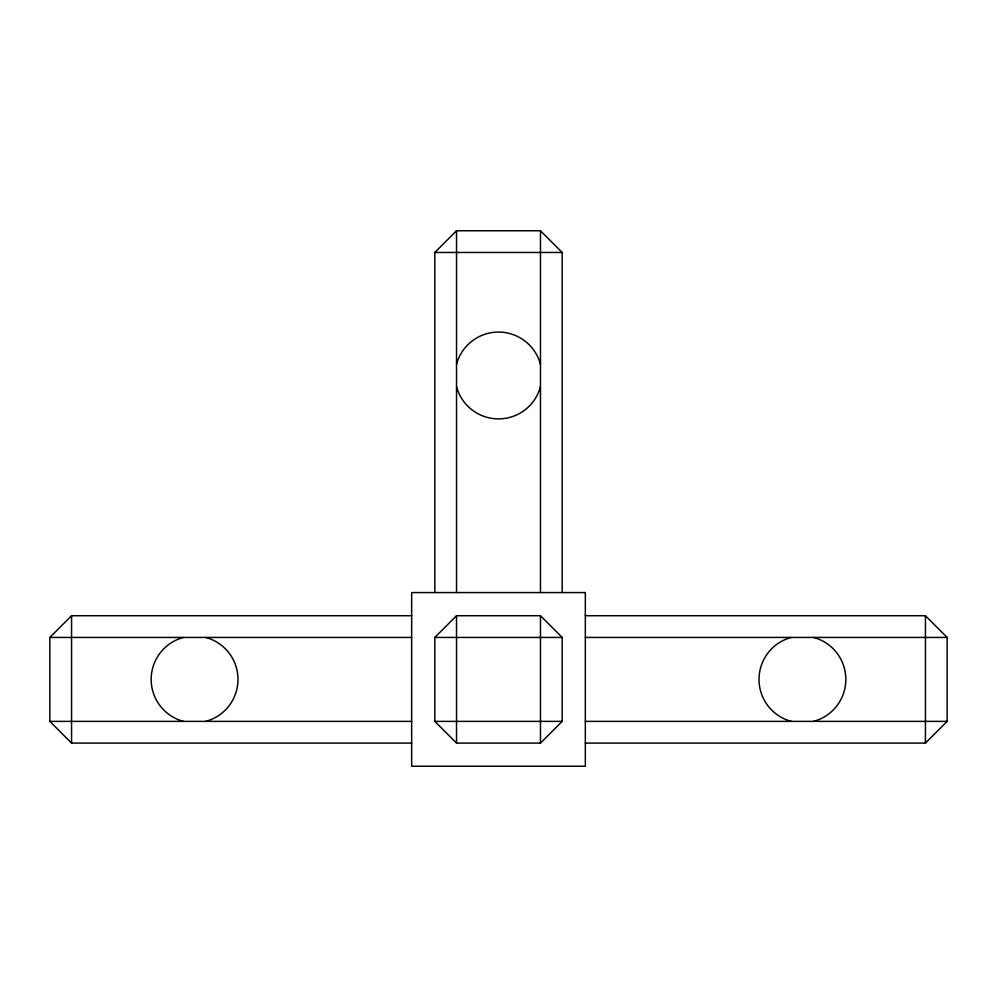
<?xml version="1.0" encoding="UTF-8"?>
<svg xmlns="http://www.w3.org/2000/svg" width="997" height="997" viewBox="0 0 997 997"><rect width="100%" height="100%" fill="white"/><g stroke="black" fill="none" stroke-linecap="round" stroke-linejoin="round"><path stroke-width="1.5" d="M456.526 592.567L456.526 230.756L540.474 230.756L562.183 252.465L562.183 592.567M540.474 592.567L540.474 230.756M411.661 743.089L71.56 743.089L49.85 721.379L49.85 637.432L71.56 615.722L411.661 615.722M434.817 592.567L434.817 252.465L456.526 230.756M434.817 637.432L456.526 615.722L540.474 615.722L562.183 637.432L562.183 721.379L540.474 743.089L456.526 743.089L434.817 721.379L434.817 637.432L562.183 637.432M585.339 743.089L925.44 743.089L947.15 721.379L947.15 637.432L925.44 615.722L585.339 615.722M434.817 252.465L562.183 252.465M49.85 637.432L411.661 637.432M585.339 637.432L947.15 637.432M49.85 721.379L411.661 721.379M434.817 721.379L562.183 721.379M585.339 721.379L947.15 721.379M925.44 615.722L925.44 743.089M540.474 615.722L540.474 743.089M456.526 615.722L456.526 743.089M71.56 615.722L71.56 743.089M540.436 386.724A43.419 43.419 0 0 1 456.564 386.724M456.564 364.241A43.419 43.419 0 0 1 540.436 364.241M813.664 637.469A43.419 43.419 0 0 1 813.664 721.342M791.182 721.342A43.419 43.419 0 0 1 791.182 637.469M205.818 637.469A43.419 43.419 0 0 1 205.818 721.342M183.336 721.342A43.419 43.419 0 0 1 183.336 637.469M585.339 592.567L411.661 592.567L411.661 766.244L585.339 766.244L585.339 592.567"/></g></svg>
